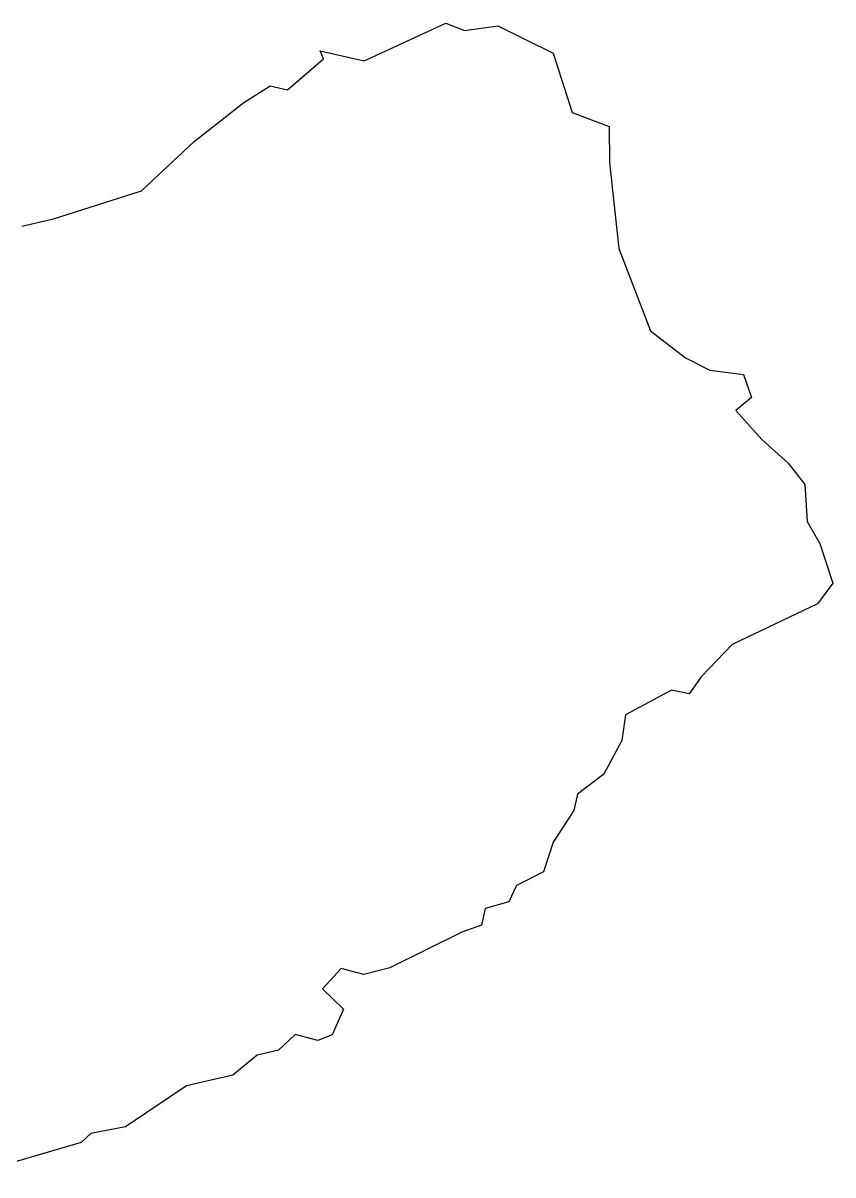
# Model space of a CAD drawing. Header units: metres. Extents: x 300295 to 304668, y 1962250 to 1965518.
# Drawn here: x 302651 to 304668, y 1962651 to 1965518 of the extents above; entities that cross this region are included whole.
import ezdxf

# ---------------------------------------------------------------- set-up
doc = ezdxf.new("R2010")
doc.units = ezdxf.units.M
doc.header["$MEASUREMENT"] = 0
doc.layers.add('VILLAGE BOUNDRY', color=10, linetype='Continuous')

msp = doc.modelspace()

# ---------------------------------------------------------------- linework, layer by layer
at = {"layer": 'VILLAGE BOUNDRY', "color": 3, "flags": 128}
for points in [[(303500.9, 1965424.1), (303704, 1965518.3), (303750, 1965499.6), (303833.2, 1965511.6), (303971.5, 1965443.6), (304018.3, 1965295.8), (304110.9, 1965260.5), (304111.2, 1965170.7), (304134.7, 1964957.3), (304213.7, 1964751.7), (304300.5, 1964684.6), (304361.1, 1964654.5), (304445.4, 1964643.3), (304465.5, 1964586), (304426.5, 1964553.4), (304491.2, 1964481.5), (304556.7, 1964423), (304597.7, 1964369.8), (304603.9, 1964277.7), (304635, 1964222.8), (304668, 1964124.3), (304629.6, 1964072.2), (304417.3, 1963971.4), (304339.5, 1963890.5), (304309.7, 1963848.4), (304265.6, 1963857.6), (304151, 1963795.9), (304142.2, 1963732.5), (304097.6, 1963648.8), (304031.5, 1963598.5), (304022.5, 1963558.2), (303970.8, 1963479.1), (303947.2, 1963405.4), (303879.7, 1963371.1), (303860.6, 1963330.3), (303801.5, 1963314.2), (303792.7, 1963272.6), (303744.1, 1963255), (303564.5, 1963166.4), (303499.4, 1963149.7), (303443.2, 1963164.4), (303396.8, 1963114.4), (303449.3, 1963063.4), (303420.8, 1962999.5), (303385.1, 1962985.4), (303328.8, 1963000.5), (303287.5, 1962961.4), (303234.4, 1962948.9), (303173.6, 1962899.5), (303057.7, 1962872.5), (302906.2, 1962770.3), (302819.9, 1962754.1), (302795.6, 1962731.2), (302519.7, 1962650.8)], [(302647.7, 1965012.4), (302726.6, 1965031.1), (302946.2, 1965100.4), (303076.9, 1965223.5), (303200.6, 1965320.1), (303266.8, 1965361.8), (303309.9, 1965352.4), (303399.5, 1965429.2), (303390.7, 1965449)], [(303390.7, 1965449), (303500.9, 1965424.1)]]:
    msp.add_lwpolyline(points, dxfattribs=at)

doc.saveas('drawing.dxf')
